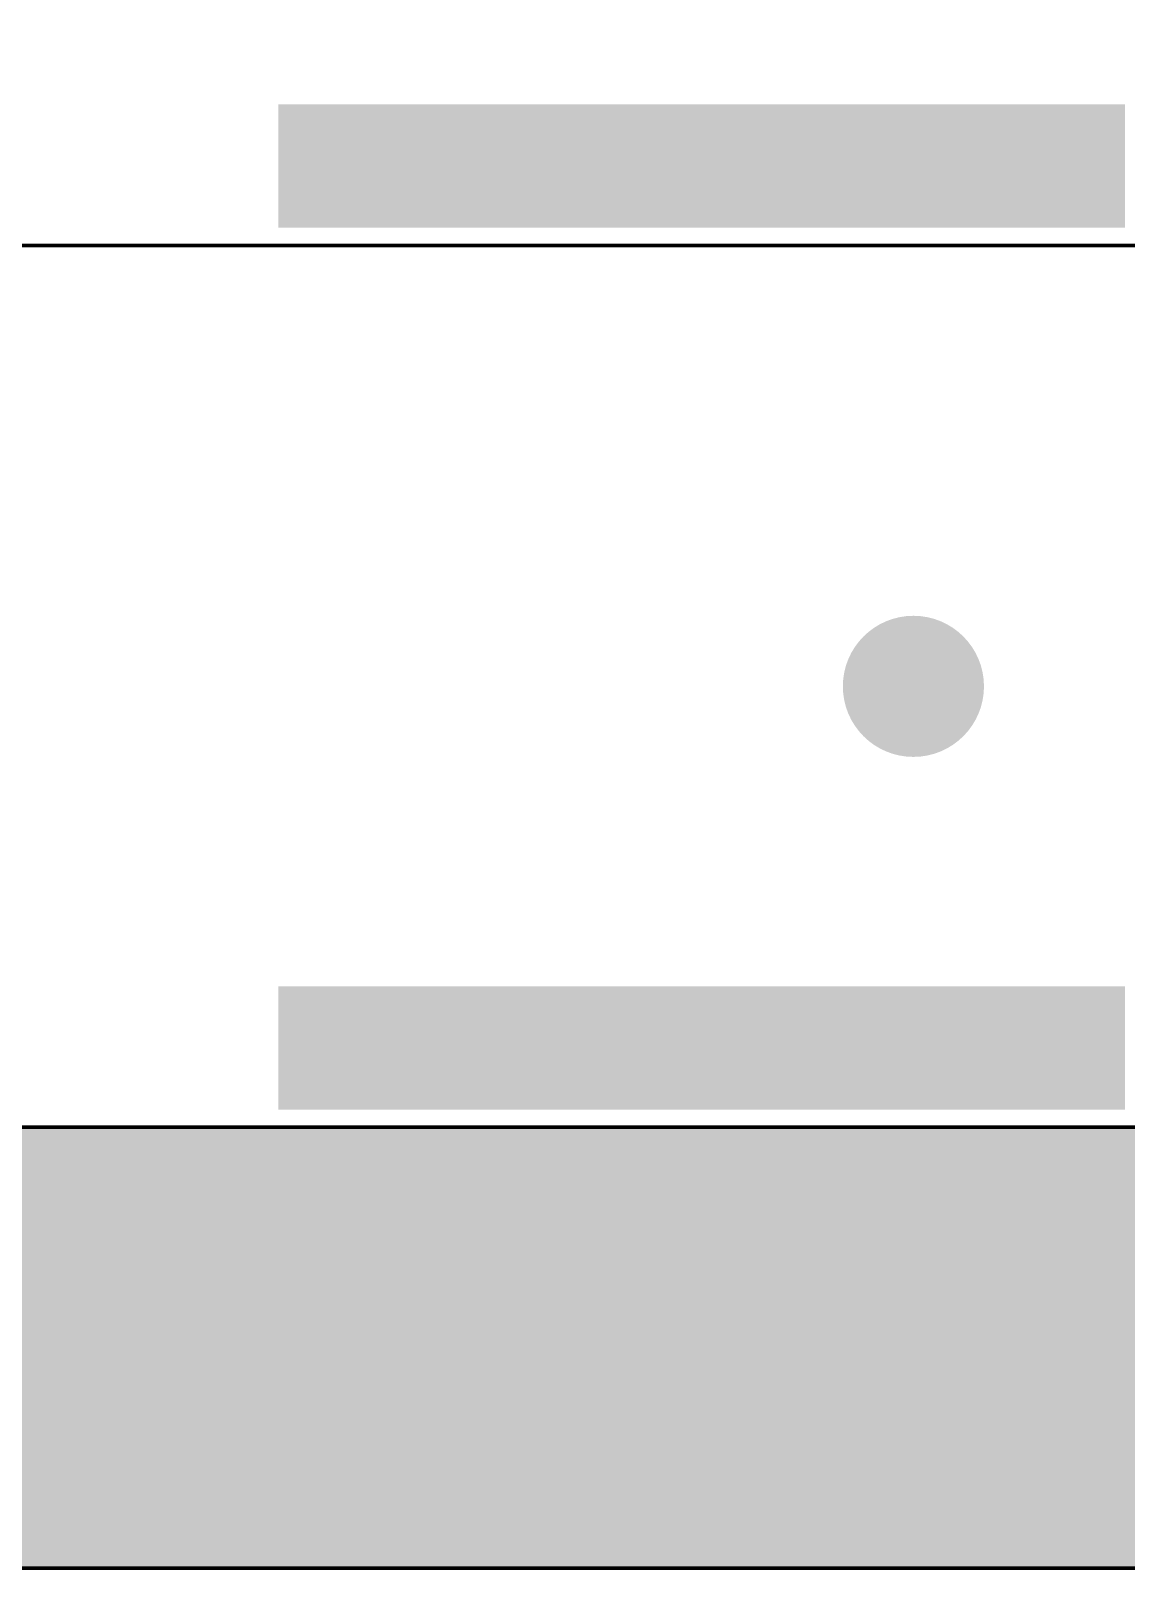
# Model space of a CAD drawing. Header units: millimetres. Extents: x -116965 to 323937, y 291661 to 566926.
# Drawn here: x -43688.1 to -43439.8, y 328239.9 to 328588.5 of the extents above; entities that cross this region are included whole.
import ezdxf

# ---------------------------------------------------------------- set-up
doc = ezdxf.new("R2010")
doc.units = ezdxf.units.MM
doc.layers.add('C00-00-00', color=7, linetype='Continuous')
doc.layers.add('C34-3A-40', color=7, linetype='Continuous', true_color=0x343a40)
doc.layers.add('C62-64-69', color=7, linetype='Continuous', true_color=0x626469)

msp = doc.modelspace()

# ---------------------------------------------------------------- hatches: boundary and pattern name
at = {"layer": 'C00-00-00'}
h = msp.add_hatch(color=256, dxfattribs=at)
h.dxf.hatch_style = 2
h.paths.add_polyline_path([(-43631.988258, 328571.816977), (-43440.015058, 328571.816977), (-43440.015058, 328543.820886), (-43631.988258, 328543.820886)])
h = msp.add_hatch(color=256, dxfattribs=at)
edge = h.paths.add_edge_path()
edge.add_arc((-43488.008358, 328439.835402), 15.997765, 0, 360)
h = msp.add_hatch(color=256, dxfattribs=at)
h.dxf.hatch_style = 2
h.paths.add_polyline_path([(-43631.988258, 328371.844892), (-43440.015058, 328371.844892), (-43440.015058, 328343.848802), (-43631.988258, 328343.848802)])
at = {"layer": 'C34-3A-40'}
h = msp.add_hatch(color=256, dxfattribs=at)
h.dxf.hatch_style = 2
h.paths.add_polyline_path([(-44131.918468, 328339.849361), (-43432.016177, 328339.849361), (-43432.016177, 328239.863317), (-44131.918468, 328239.863317)])
at = {"layer": 'C62-64-69'}
h = msp.add_hatch(color=256, dxfattribs=at)
h.dxf.hatch_style = 2
h.paths.add_polyline_path([(-43715.976533, 328330.850618), (-43683.981002, 328330.850618), (-43683.981002, 328323.851592), (-43715.976533, 328323.851592)])
h = msp.add_hatch(color=256, dxfattribs=at)
h.dxf.hatch_style = 2
h.paths.add_polyline_path([(-43683.981002, 328330.850618), (-43651.985468, 328330.850618), (-43651.985468, 328323.851592), (-43683.981002, 328323.851592)])
h = msp.add_hatch(color=256, dxfattribs=at)
h.dxf.hatch_style = 2
h.paths.add_polyline_path([(-43683.981002, 328330.850618), (-43651.985468, 328330.850618), (-43651.985468, 328323.851592), (-43683.981002, 328323.851592)])
h = msp.add_hatch(color=256, dxfattribs=at)
h.dxf.hatch_style = 2
h.paths.add_polyline_path([(-43651.985468, 328330.850618), (-43619.989933, 328330.850618), (-43619.989933, 328323.851592), (-43651.985468, 328323.851592)])
h = msp.add_hatch(color=256, dxfattribs=at)
h.dxf.hatch_style = 2
h.paths.add_polyline_path([(-43651.985468, 328330.850618), (-43619.989933, 328330.850618), (-43619.989933, 328323.851592), (-43651.985468, 328323.851592)])
h = msp.add_hatch(color=256, dxfattribs=at)
h.dxf.hatch_style = 2
h.paths.add_polyline_path([(-43619.989933, 328330.850618), (-43587.994402, 328330.850618), (-43587.994402, 328323.851592), (-43619.989933, 328323.851592)])
h = msp.add_hatch(color=256, dxfattribs=at)
h.dxf.hatch_style = 2
h.paths.add_polyline_path([(-43619.989933, 328330.850618), (-43587.994402, 328330.850618), (-43587.994402, 328323.851592), (-43619.989933, 328323.851592)])
h = msp.add_hatch(color=256, dxfattribs=at)
h.dxf.hatch_style = 2
h.paths.add_polyline_path([(-43587.994402, 328330.850618), (-43555.998868, 328330.850618), (-43555.998868, 328323.851592), (-43587.994402, 328323.851592)])
h = msp.add_hatch(color=256, dxfattribs=at)
h.dxf.hatch_style = 2
h.paths.add_polyline_path([(-43587.994402, 328330.850618), (-43555.998868, 328330.850618), (-43555.998868, 328323.851592), (-43587.994402, 328323.851592)])
h = msp.add_hatch(color=256, dxfattribs=at)
h.dxf.hatch_style = 2
h.paths.add_polyline_path([(-43555.998868, 328330.850618), (-43524.003333, 328330.850618), (-43524.003333, 328323.851592), (-43555.998868, 328323.851592)])
h = msp.add_hatch(color=256, dxfattribs=at)
h.dxf.hatch_style = 2
h.paths.add_polyline_path([(-43524.003333, 328330.850618), (-43492.007802, 328330.850618), (-43492.007802, 328323.851592), (-43524.003333, 328323.851592)])
h = msp.add_hatch(color=256, dxfattribs=at)
h.dxf.hatch_style = 2
h.paths.add_polyline_path([(-43524.003333, 328330.850618), (-43492.007802, 328330.850618), (-43492.007802, 328323.851592), (-43524.003333, 328323.851592)])
h = msp.add_hatch(color=256, dxfattribs=at)
h.dxf.hatch_style = 2
h.paths.add_polyline_path([(-43492.007802, 328330.850618), (-43460.012268, 328330.850618), (-43460.012268, 328323.851592), (-43492.007802, 328323.851592)])
h = msp.add_hatch(color=256, dxfattribs=at)
h.dxf.hatch_style = 2
h.paths.add_polyline_path([(-43492.007802, 328330.850618), (-43460.012268, 328330.850618), (-43460.012268, 328323.851592), (-43492.007802, 328323.851592)])
h = msp.add_hatch(color=256, dxfattribs=at)
h.dxf.hatch_style = 2
h.paths.add_polyline_path([(-43715.976533, 328323.851592), (-43683.981002, 328323.851592), (-43683.981002, 328321.851874), (-43715.976533, 328321.851874)])
h = msp.add_hatch(color=256, dxfattribs=at)
h.dxf.hatch_style = 2
h.paths.add_polyline_path([(-43715.976533, 328321.851874), (-43683.981002, 328321.851874), (-43683.981002, 328314.852848), (-43715.976533, 328314.852848)])
h = msp.add_hatch(color=256, dxfattribs=at)
h.dxf.hatch_style = 2
h.paths.add_polyline_path([(-43683.981002, 328323.851592), (-43651.985468, 328323.851592), (-43651.985468, 328321.851874), (-43683.981002, 328321.851874)])
h = msp.add_hatch(color=256, dxfattribs=at)
h.dxf.hatch_style = 2
h.paths.add_polyline_path([(-43683.981002, 328323.851592), (-43651.985468, 328323.851592), (-43651.985468, 328321.851874), (-43683.981002, 328321.851874)])
h = msp.add_hatch(color=256, dxfattribs=at)
h.dxf.hatch_style = 2
h.paths.add_polyline_path([(-43683.981002, 328321.851874), (-43651.985468, 328321.851874), (-43651.985468, 328314.852848), (-43683.981002, 328314.852848)])
h = msp.add_hatch(color=256, dxfattribs=at)
h.dxf.hatch_style = 2
h.paths.add_polyline_path([(-43683.981002, 328321.851874), (-43651.985468, 328321.851874), (-43651.985468, 328314.852848), (-43683.981002, 328314.852848)])
h = msp.add_hatch(color=256, dxfattribs=at)
h.dxf.hatch_style = 2
h.paths.add_polyline_path([(-43651.985468, 328323.851592), (-43619.989933, 328323.851592), (-43619.989933, 328321.851874), (-43651.985468, 328321.851874)])
h = msp.add_hatch(color=256, dxfattribs=at)
h.dxf.hatch_style = 2
h.paths.add_polyline_path([(-43651.985468, 328323.851592), (-43619.989933, 328323.851592), (-43619.989933, 328321.851874), (-43651.985468, 328321.851874)])
h = msp.add_hatch(color=256, dxfattribs=at)
h.dxf.hatch_style = 2
h.paths.add_polyline_path([(-43651.985468, 328321.851874), (-43619.989933, 328321.851874), (-43619.989933, 328314.852848), (-43651.985468, 328314.852848)])
h = msp.add_hatch(color=256, dxfattribs=at)
h.dxf.hatch_style = 2
h.paths.add_polyline_path([(-43651.985468, 328321.851874), (-43619.989933, 328321.851874), (-43619.989933, 328314.852848), (-43651.985468, 328314.852848)])
h = msp.add_hatch(color=256, dxfattribs=at)
h.dxf.hatch_style = 2
h.paths.add_polyline_path([(-43619.989933, 328323.851592), (-43587.994402, 328323.851592), (-43587.994402, 328321.851874), (-43619.989933, 328321.851874)])
h = msp.add_hatch(color=256, dxfattribs=at)
h.dxf.hatch_style = 2
h.paths.add_polyline_path([(-43619.989933, 328323.851592), (-43587.994402, 328323.851592), (-43587.994402, 328321.851874), (-43619.989933, 328321.851874)])
h = msp.add_hatch(color=256, dxfattribs=at)
h.dxf.hatch_style = 2
h.paths.add_polyline_path([(-43619.989933, 328321.851874), (-43587.994402, 328321.851874), (-43587.994402, 328314.852848), (-43619.989933, 328314.852848)])
h = msp.add_hatch(color=256, dxfattribs=at)
h.dxf.hatch_style = 2
h.paths.add_polyline_path([(-43619.989933, 328321.851874), (-43587.994402, 328321.851874), (-43587.994402, 328314.852848), (-43619.989933, 328314.852848)])
h = msp.add_hatch(color=256, dxfattribs=at)
h.dxf.hatch_style = 2
h.paths.add_polyline_path([(-43587.994402, 328323.851592), (-43555.998868, 328323.851592), (-43555.998868, 328321.851874), (-43587.994402, 328321.851874)])
h = msp.add_hatch(color=256, dxfattribs=at)
h.dxf.hatch_style = 2
h.paths.add_polyline_path([(-43587.994402, 328323.851592), (-43555.998868, 328323.851592), (-43555.998868, 328321.851874), (-43587.994402, 328321.851874)])
h = msp.add_hatch(color=256, dxfattribs=at)
h.dxf.hatch_style = 2
h.paths.add_polyline_path([(-43587.994402, 328321.851874), (-43555.998868, 328321.851874), (-43555.998868, 328314.852848), (-43587.994402, 328314.852848)])
h = msp.add_hatch(color=256, dxfattribs=at)
h.dxf.hatch_style = 2
h.paths.add_polyline_path([(-43587.994402, 328321.851874), (-43555.998868, 328321.851874), (-43555.998868, 328314.852848), (-43587.994402, 328314.852848)])
h = msp.add_hatch(color=256, dxfattribs=at)
h.dxf.hatch_style = 2
h.paths.add_polyline_path([(-43555.998868, 328323.851592), (-43524.003333, 328323.851592), (-43524.003333, 328321.851874), (-43555.998868, 328321.851874)])
h = msp.add_hatch(color=256, dxfattribs=at)
h.dxf.hatch_style = 2
h.paths.add_polyline_path([(-43555.998868, 328321.851874), (-43524.003333, 328321.851874), (-43524.003333, 328314.852848), (-43555.998868, 328314.852848)])
h = msp.add_hatch(color=256, dxfattribs=at)
h.dxf.hatch_style = 2
h.paths.add_polyline_path([(-43524.003333, 328323.851592), (-43492.007802, 328323.851592), (-43492.007802, 328321.851874), (-43524.003333, 328321.851874)])
h = msp.add_hatch(color=256, dxfattribs=at)
h.dxf.hatch_style = 2
h.paths.add_polyline_path([(-43524.003333, 328323.851592), (-43492.007802, 328323.851592), (-43492.007802, 328321.851874), (-43524.003333, 328321.851874)])
h = msp.add_hatch(color=256, dxfattribs=at)
h.dxf.hatch_style = 2
h.paths.add_polyline_path([(-43524.003333, 328321.851874), (-43492.007802, 328321.851874), (-43492.007802, 328314.852848), (-43524.003333, 328314.852848)])
h = msp.add_hatch(color=256, dxfattribs=at)
h.dxf.hatch_style = 2
h.paths.add_polyline_path([(-43524.003333, 328321.851874), (-43492.007802, 328321.851874), (-43492.007802, 328314.852848), (-43524.003333, 328314.852848)])
h = msp.add_hatch(color=256, dxfattribs=at)
h.dxf.hatch_style = 2
h.paths.add_polyline_path([(-43492.007802, 328323.851592), (-43460.012268, 328323.851592), (-43460.012268, 328321.851874), (-43492.007802, 328321.851874)])
h = msp.add_hatch(color=256, dxfattribs=at)
h.dxf.hatch_style = 2
h.paths.add_polyline_path([(-43492.007802, 328323.851592), (-43460.012268, 328323.851592), (-43460.012268, 328321.851874), (-43492.007802, 328321.851874)])
h = msp.add_hatch(color=256, dxfattribs=at)
h.dxf.hatch_style = 2
h.paths.add_polyline_path([(-43492.007802, 328321.851874), (-43460.012268, 328321.851874), (-43460.012268, 328314.852848), (-43492.007802, 328314.852848)])
h = msp.add_hatch(color=256, dxfattribs=at)
h.dxf.hatch_style = 2
h.paths.add_polyline_path([(-43492.007802, 328321.851874), (-43460.012268, 328321.851874), (-43460.012268, 328314.852848), (-43492.007802, 328314.852848)])
h = msp.add_hatch(color=256, dxfattribs=at)
h.dxf.hatch_style = 2
h.paths.add_polyline_path([(-43715.976533, 328314.852848), (-43683.981002, 328314.852848), (-43683.981002, 328312.85313), (-43715.976533, 328312.85313)])
h = msp.add_hatch(color=256, dxfattribs=at)
h.dxf.hatch_style = 2
h.paths.add_polyline_path([(-43683.981002, 328314.852848), (-43651.985468, 328314.852848), (-43651.985468, 328312.85313), (-43683.981002, 328312.85313)])
h = msp.add_hatch(color=256, dxfattribs=at)
h.dxf.hatch_style = 2
h.paths.add_polyline_path([(-43683.981002, 328314.852848), (-43651.985468, 328314.852848), (-43651.985468, 328312.85313), (-43683.981002, 328312.85313)])
h = msp.add_hatch(color=256, dxfattribs=at)
h.dxf.hatch_style = 2
h.paths.add_polyline_path([(-43651.985468, 328314.852848), (-43619.989933, 328314.852848), (-43619.989933, 328312.85313), (-43651.985468, 328312.85313)])
h = msp.add_hatch(color=256, dxfattribs=at)
h.dxf.hatch_style = 2
h.paths.add_polyline_path([(-43651.985468, 328314.852848), (-43619.989933, 328314.852848), (-43619.989933, 328312.85313), (-43651.985468, 328312.85313)])
h = msp.add_hatch(color=256, dxfattribs=at)
h.dxf.hatch_style = 2
h.paths.add_polyline_path([(-43619.989933, 328314.852848), (-43587.994402, 328314.852848), (-43587.994402, 328312.85313), (-43619.989933, 328312.85313)])
h = msp.add_hatch(color=256, dxfattribs=at)
h.dxf.hatch_style = 2
h.paths.add_polyline_path([(-43619.989933, 328314.852848), (-43587.994402, 328314.852848), (-43587.994402, 328312.85313), (-43619.989933, 328312.85313)])
h = msp.add_hatch(color=256, dxfattribs=at)
h.dxf.hatch_style = 2
h.paths.add_polyline_path([(-43587.994402, 328314.852848), (-43555.998868, 328314.852848), (-43555.998868, 328312.85313), (-43587.994402, 328312.85313)])
h = msp.add_hatch(color=256, dxfattribs=at)
h.dxf.hatch_style = 2
h.paths.add_polyline_path([(-43587.994402, 328314.852848), (-43555.998868, 328314.852848), (-43555.998868, 328312.85313), (-43587.994402, 328312.85313)])
h = msp.add_hatch(color=256, dxfattribs=at)
h.dxf.hatch_style = 2
h.paths.add_polyline_path([(-43555.998868, 328314.852848), (-43524.003333, 328314.852848), (-43524.003333, 328312.85313), (-43555.998868, 328312.85313)])
h = msp.add_hatch(color=256, dxfattribs=at)
h.dxf.hatch_style = 2
h.paths.add_polyline_path([(-43524.003333, 328314.852848), (-43492.007802, 328314.852848), (-43492.007802, 328312.85313), (-43524.003333, 328312.85313)])
h = msp.add_hatch(color=256, dxfattribs=at)
h.dxf.hatch_style = 2
h.paths.add_polyline_path([(-43524.003333, 328314.852848), (-43492.007802, 328314.852848), (-43492.007802, 328312.85313), (-43524.003333, 328312.85313)])
h = msp.add_hatch(color=256, dxfattribs=at)
h.dxf.hatch_style = 2
h.paths.add_polyline_path([(-43492.007802, 328314.852848), (-43460.012268, 328314.852848), (-43460.012268, 328312.85313), (-43492.007802, 328312.85313)])
h = msp.add_hatch(color=256, dxfattribs=at)
h.dxf.hatch_style = 2
h.paths.add_polyline_path([(-43492.007802, 328314.852848), (-43460.012268, 328314.852848), (-43460.012268, 328312.85313), (-43492.007802, 328312.85313)])
h = msp.add_hatch(color=256, dxfattribs=at)
h.dxf.hatch_style = 2
h.paths.add_polyline_path([(-43715.976533, 328312.85313), (-43683.981002, 328312.85313), (-43683.981002, 328305.854105), (-43715.976533, 328305.854105)])
h = msp.add_hatch(color=256, dxfattribs=at)
h.dxf.hatch_style = 2
h.paths.add_polyline_path([(-43683.981002, 328312.85313), (-43651.985468, 328312.85313), (-43651.985468, 328305.854105), (-43683.981002, 328305.854105)])
h = msp.add_hatch(color=256, dxfattribs=at)
h.dxf.hatch_style = 2
h.paths.add_polyline_path([(-43683.981002, 328312.85313), (-43651.985468, 328312.85313), (-43651.985468, 328305.854105), (-43683.981002, 328305.854105)])
h = msp.add_hatch(color=256, dxfattribs=at)
h.dxf.hatch_style = 2
h.paths.add_polyline_path([(-43651.985468, 328312.85313), (-43619.989933, 328312.85313), (-43619.989933, 328305.854105), (-43651.985468, 328305.854105)])
h = msp.add_hatch(color=256, dxfattribs=at)
h.dxf.hatch_style = 2
h.paths.add_polyline_path([(-43651.985468, 328312.85313), (-43619.989933, 328312.85313), (-43619.989933, 328305.854105), (-43651.985468, 328305.854105)])
h = msp.add_hatch(color=256, dxfattribs=at)
h.dxf.hatch_style = 2
h.paths.add_polyline_path([(-43619.989933, 328312.85313), (-43587.994402, 328312.85313), (-43587.994402, 328305.854105), (-43619.989933, 328305.854105)])
h = msp.add_hatch(color=256, dxfattribs=at)
h.dxf.hatch_style = 2
h.paths.add_polyline_path([(-43619.989933, 328312.85313), (-43587.994402, 328312.85313), (-43587.994402, 328305.854105), (-43619.989933, 328305.854105)])
h = msp.add_hatch(color=256, dxfattribs=at)
h.dxf.hatch_style = 2
h.paths.add_polyline_path([(-43587.994402, 328312.85313), (-43555.998868, 328312.85313), (-43555.998868, 328305.854105), (-43587.994402, 328305.854105)])
h = msp.add_hatch(color=256, dxfattribs=at)
h.dxf.hatch_style = 2
h.paths.add_polyline_path([(-43587.994402, 328312.85313), (-43555.998868, 328312.85313), (-43555.998868, 328305.854105), (-43587.994402, 328305.854105)])
h = msp.add_hatch(color=256, dxfattribs=at)
h.dxf.hatch_style = 2
h.paths.add_polyline_path([(-43555.998868, 328312.85313), (-43524.003333, 328312.85313), (-43524.003333, 328305.854105), (-43555.998868, 328305.854105)])
h = msp.add_hatch(color=256, dxfattribs=at)
h.dxf.hatch_style = 2
h.paths.add_polyline_path([(-43524.003333, 328312.85313), (-43492.007802, 328312.85313), (-43492.007802, 328305.854105), (-43524.003333, 328305.854105)])
h = msp.add_hatch(color=256, dxfattribs=at)
h.dxf.hatch_style = 2
h.paths.add_polyline_path([(-43524.003333, 328312.85313), (-43492.007802, 328312.85313), (-43492.007802, 328305.854105), (-43524.003333, 328305.854105)])
h = msp.add_hatch(color=256, dxfattribs=at)
h.dxf.hatch_style = 2
h.paths.add_polyline_path([(-43492.007802, 328312.85313), (-43460.012268, 328312.85313), (-43460.012268, 328305.854105), (-43492.007802, 328305.854105)])
h = msp.add_hatch(color=256, dxfattribs=at)
h.dxf.hatch_style = 2
h.paths.add_polyline_path([(-43492.007802, 328312.85313), (-43460.012268, 328312.85313), (-43460.012268, 328305.854105), (-43492.007802, 328305.854105)])
h = msp.add_hatch(color=256, dxfattribs=at)
h.dxf.hatch_style = 2
h.paths.add_polyline_path([(-43715.976533, 328305.854105), (-43683.981002, 328305.854105), (-43683.981002, 328303.854386), (-43715.976533, 328303.854386)])
h = msp.add_hatch(color=256, dxfattribs=at)
h.dxf.hatch_style = 2
h.paths.add_polyline_path([(-43683.981002, 328305.854105), (-43651.985468, 328305.854105), (-43651.985468, 328303.854386), (-43683.981002, 328303.854386)])
h = msp.add_hatch(color=256, dxfattribs=at)
h.dxf.hatch_style = 2
h.paths.add_polyline_path([(-43683.981002, 328305.854105), (-43651.985468, 328305.854105), (-43651.985468, 328303.854386), (-43683.981002, 328303.854386)])
h = msp.add_hatch(color=256, dxfattribs=at)
h.dxf.hatch_style = 2
h.paths.add_polyline_path([(-43651.985468, 328305.854105), (-43619.989933, 328305.854105), (-43619.989933, 328303.854386), (-43651.985468, 328303.854386)])
h = msp.add_hatch(color=256, dxfattribs=at)
h.dxf.hatch_style = 2
h.paths.add_polyline_path([(-43651.985468, 328305.854105), (-43619.989933, 328305.854105), (-43619.989933, 328303.854386), (-43651.985468, 328303.854386)])
h = msp.add_hatch(color=256, dxfattribs=at)
h.dxf.hatch_style = 2
h.paths.add_polyline_path([(-43619.989933, 328305.854105), (-43587.994402, 328305.854105), (-43587.994402, 328303.854386), (-43619.989933, 328303.854386)])
h = msp.add_hatch(color=256, dxfattribs=at)
h.dxf.hatch_style = 2
h.paths.add_polyline_path([(-43619.989933, 328305.854105), (-43587.994402, 328305.854105), (-43587.994402, 328303.854386), (-43619.989933, 328303.854386)])
h = msp.add_hatch(color=256, dxfattribs=at)
h.dxf.hatch_style = 2
h.paths.add_polyline_path([(-43587.994402, 328305.854105), (-43555.998868, 328305.854105), (-43555.998868, 328303.854386), (-43587.994402, 328303.854386)])
h = msp.add_hatch(color=256, dxfattribs=at)
h.dxf.hatch_style = 2
h.paths.add_polyline_path([(-43587.994402, 328305.854105), (-43555.998868, 328305.854105), (-43555.998868, 328303.854386), (-43587.994402, 328303.854386)])
h = msp.add_hatch(color=256, dxfattribs=at)
h.dxf.hatch_style = 2
h.paths.add_polyline_path([(-43555.998868, 328305.854105), (-43524.003333, 328305.854105), (-43524.003333, 328303.854386), (-43555.998868, 328303.854386)])
h = msp.add_hatch(color=256, dxfattribs=at)
h.dxf.hatch_style = 2
h.paths.add_polyline_path([(-43524.003333, 328305.854105), (-43492.007802, 328305.854105), (-43492.007802, 328303.854386), (-43524.003333, 328303.854386)])
h = msp.add_hatch(color=256, dxfattribs=at)
h.dxf.hatch_style = 2
h.paths.add_polyline_path([(-43524.003333, 328305.854105), (-43492.007802, 328305.854105), (-43492.007802, 328303.854386), (-43524.003333, 328303.854386)])
h = msp.add_hatch(color=256, dxfattribs=at)
h.dxf.hatch_style = 2
h.paths.add_polyline_path([(-43492.007802, 328305.854105), (-43460.012268, 328305.854105), (-43460.012268, 328303.854386), (-43492.007802, 328303.854386)])
h = msp.add_hatch(color=256, dxfattribs=at)
h.dxf.hatch_style = 2
h.paths.add_polyline_path([(-43492.007802, 328305.854105), (-43460.012268, 328305.854105), (-43460.012268, 328303.854386), (-43492.007802, 328303.854386)])
h = msp.add_hatch(color=256, dxfattribs=at)
h.dxf.hatch_style = 2
h.paths.add_polyline_path([(-43715.976533, 328303.854386), (-43683.981002, 328303.854386), (-43683.981002, 328296.855361), (-43715.976533, 328296.855361)])
h = msp.add_hatch(color=256, dxfattribs=at)
h.dxf.hatch_style = 2
h.paths.add_polyline_path([(-43683.981002, 328303.854386), (-43651.985468, 328303.854386), (-43651.985468, 328296.855361), (-43683.981002, 328296.855361)])
h = msp.add_hatch(color=256, dxfattribs=at)
h.dxf.hatch_style = 2
h.paths.add_polyline_path([(-43683.981002, 328303.854386), (-43651.985468, 328303.854386), (-43651.985468, 328296.855361), (-43683.981002, 328296.855361)])
h = msp.add_hatch(color=256, dxfattribs=at)
h.dxf.hatch_style = 2
h.paths.add_polyline_path([(-43651.985468, 328303.854386), (-43619.989933, 328303.854386), (-43619.989933, 328296.855361), (-43651.985468, 328296.855361)])
h = msp.add_hatch(color=256, dxfattribs=at)
h.dxf.hatch_style = 2
h.paths.add_polyline_path([(-43651.985468, 328303.854386), (-43619.989933, 328303.854386), (-43619.989933, 328296.855361), (-43651.985468, 328296.855361)])
h = msp.add_hatch(color=256, dxfattribs=at)
h.dxf.hatch_style = 2
h.paths.add_polyline_path([(-43619.989933, 328303.854386), (-43587.994402, 328303.854386), (-43587.994402, 328296.855361), (-43619.989933, 328296.855361)])
h = msp.add_hatch(color=256, dxfattribs=at)
h.dxf.hatch_style = 2
h.paths.add_polyline_path([(-43619.989933, 328303.854386), (-43587.994402, 328303.854386), (-43587.994402, 328296.855361), (-43619.989933, 328296.855361)])
h = msp.add_hatch(color=256, dxfattribs=at)
h.dxf.hatch_style = 2
h.paths.add_polyline_path([(-43587.994402, 328303.854386), (-43555.998868, 328303.854386), (-43555.998868, 328296.855361), (-43587.994402, 328296.855361)])
h = msp.add_hatch(color=256, dxfattribs=at)
h.dxf.hatch_style = 2
h.paths.add_polyline_path([(-43587.994402, 328303.854386), (-43555.998868, 328303.854386), (-43555.998868, 328296.855361), (-43587.994402, 328296.855361)])
h = msp.add_hatch(color=256, dxfattribs=at)
h.dxf.hatch_style = 2
h.paths.add_polyline_path([(-43555.998868, 328303.854386), (-43524.003333, 328303.854386), (-43524.003333, 328296.855361), (-43555.998868, 328296.855361)])
h = msp.add_hatch(color=256, dxfattribs=at)
h.dxf.hatch_style = 2
h.paths.add_polyline_path([(-43524.003333, 328303.854386), (-43492.007802, 328303.854386), (-43492.007802, 328296.855361), (-43524.003333, 328296.855361)])
h = msp.add_hatch(color=256, dxfattribs=at)
h.dxf.hatch_style = 2
h.paths.add_polyline_path([(-43524.003333, 328303.854386), (-43492.007802, 328303.854386), (-43492.007802, 328296.855361), (-43524.003333, 328296.855361)])
h = msp.add_hatch(color=256, dxfattribs=at)
h.dxf.hatch_style = 2
h.paths.add_polyline_path([(-43492.007802, 328303.854386), (-43460.012268, 328303.854386), (-43460.012268, 328296.855361), (-43492.007802, 328296.855361)])
h = msp.add_hatch(color=256, dxfattribs=at)
h.dxf.hatch_style = 2
h.paths.add_polyline_path([(-43492.007802, 328303.854386), (-43460.012268, 328303.854386), (-43460.012268, 328296.855361), (-43492.007802, 328296.855361)])
h = msp.add_hatch(color=256, dxfattribs=at)
h.dxf.hatch_style = 2
h.paths.add_polyline_path([(-43715.976533, 328296.855361), (-43683.981002, 328296.855361), (-43683.981002, 328294.855643), (-43715.976533, 328294.855643)])
h = msp.add_hatch(color=256, dxfattribs=at)
h.dxf.hatch_style = 2
h.paths.add_polyline_path([(-43715.976533, 328294.855643), (-43683.981002, 328294.855643), (-43683.981002, 328287.856617), (-43715.976533, 328287.856617)])
h = msp.add_hatch(color=256, dxfattribs=at)
h.dxf.hatch_style = 2
h.paths.add_polyline_path([(-43683.981002, 328296.855361), (-43651.985468, 328296.855361), (-43651.985468, 328294.855643), (-43683.981002, 328294.855643)])
h = msp.add_hatch(color=256, dxfattribs=at)
h.dxf.hatch_style = 2
h.paths.add_polyline_path([(-43683.981002, 328296.855361), (-43651.985468, 328296.855361), (-43651.985468, 328294.855643), (-43683.981002, 328294.855643)])
h = msp.add_hatch(color=256, dxfattribs=at)
h.dxf.hatch_style = 2
h.paths.add_polyline_path([(-43683.981002, 328294.855643), (-43651.985468, 328294.855643), (-43651.985468, 328287.856617), (-43683.981002, 328287.856617)])
h = msp.add_hatch(color=256, dxfattribs=at)
h.dxf.hatch_style = 2
h.paths.add_polyline_path([(-43683.981002, 328294.855643), (-43651.985468, 328294.855643), (-43651.985468, 328287.856617), (-43683.981002, 328287.856617)])
h = msp.add_hatch(color=256, dxfattribs=at)
h.dxf.hatch_style = 2
h.paths.add_polyline_path([(-43651.985468, 328296.855361), (-43619.989933, 328296.855361), (-43619.989933, 328294.855643), (-43651.985468, 328294.855643)])
h = msp.add_hatch(color=256, dxfattribs=at)
h.dxf.hatch_style = 2
h.paths.add_polyline_path([(-43651.985468, 328296.855361), (-43619.989933, 328296.855361), (-43619.989933, 328294.855643), (-43651.985468, 328294.855643)])
h = msp.add_hatch(color=256, dxfattribs=at)
h.dxf.hatch_style = 2
h.paths.add_polyline_path([(-43651.985468, 328294.855643), (-43619.989933, 328294.855643), (-43619.989933, 328287.856617), (-43651.985468, 328287.856617)])
h = msp.add_hatch(color=256, dxfattribs=at)
h.dxf.hatch_style = 2
h.paths.add_polyline_path([(-43651.985468, 328294.855643), (-43619.989933, 328294.855643), (-43619.989933, 328287.856617), (-43651.985468, 328287.856617)])
h = msp.add_hatch(color=256, dxfattribs=at)
h.dxf.hatch_style = 2
h.paths.add_polyline_path([(-43619.989933, 328296.855361), (-43587.994402, 328296.855361), (-43587.994402, 328294.855643), (-43619.989933, 328294.855643)])
h = msp.add_hatch(color=256, dxfattribs=at)
h.dxf.hatch_style = 2
h.paths.add_polyline_path([(-43619.989933, 328296.855361), (-43587.994402, 328296.855361), (-43587.994402, 328294.855643), (-43619.989933, 328294.855643)])
h = msp.add_hatch(color=256, dxfattribs=at)
h.dxf.hatch_style = 2
h.paths.add_polyline_path([(-43619.989933, 328294.855643), (-43587.994402, 328294.855643), (-43587.994402, 328287.856617), (-43619.989933, 328287.856617)])
h = msp.add_hatch(color=256, dxfattribs=at)
h.dxf.hatch_style = 2
h.paths.add_polyline_path([(-43619.989933, 328294.855643), (-43587.994402, 328294.855643), (-43587.994402, 328287.856617), (-43619.989933, 328287.856617)])
h = msp.add_hatch(color=256, dxfattribs=at)
h.dxf.hatch_style = 2
h.paths.add_polyline_path([(-43587.994402, 328296.855361), (-43555.998868, 328296.855361), (-43555.998868, 328294.855643), (-43587.994402, 328294.855643)])
h = msp.add_hatch(color=256, dxfattribs=at)
h.dxf.hatch_style = 2
h.paths.add_polyline_path([(-43587.994402, 328296.855361), (-43555.998868, 328296.855361), (-43555.998868, 328294.855643), (-43587.994402, 328294.855643)])
h = msp.add_hatch(color=256, dxfattribs=at)
h.dxf.hatch_style = 2
h.paths.add_polyline_path([(-43587.994402, 328294.855643), (-43555.998868, 328294.855643), (-43555.998868, 328287.856617), (-43587.994402, 328287.856617)])
h = msp.add_hatch(color=256, dxfattribs=at)
h.dxf.hatch_style = 2
h.paths.add_polyline_path([(-43587.994402, 328294.855643), (-43555.998868, 328294.855643), (-43555.998868, 328287.856617), (-43587.994402, 328287.856617)])
h = msp.add_hatch(color=256, dxfattribs=at)
h.dxf.hatch_style = 2
h.paths.add_polyline_path([(-43555.998868, 328296.855361), (-43524.003333, 328296.855361), (-43524.003333, 328294.855643), (-43555.998868, 328294.855643)])
h = msp.add_hatch(color=256, dxfattribs=at)
h.dxf.hatch_style = 2
h.paths.add_polyline_path([(-43555.998868, 328294.855643), (-43524.003333, 328294.855643), (-43524.003333, 328287.856617), (-43555.998868, 328287.856617)])
h = msp.add_hatch(color=256, dxfattribs=at)
h.dxf.hatch_style = 2
h.paths.add_polyline_path([(-43524.003333, 328296.855361), (-43492.007802, 328296.855361), (-43492.007802, 328294.855643), (-43524.003333, 328294.855643)])
h = msp.add_hatch(color=256, dxfattribs=at)
h.dxf.hatch_style = 2
h.paths.add_polyline_path([(-43524.003333, 328296.855361), (-43492.007802, 328296.855361), (-43492.007802, 328294.855643), (-43524.003333, 328294.855643)])
h = msp.add_hatch(color=256, dxfattribs=at)
h.dxf.hatch_style = 2
h.paths.add_polyline_path([(-43524.003333, 328294.855643), (-43492.007802, 328294.855643), (-43492.007802, 328287.856617), (-43524.003333, 328287.856617)])
h = msp.add_hatch(color=256, dxfattribs=at)
h.dxf.hatch_style = 2
h.paths.add_polyline_path([(-43524.003333, 328294.855643), (-43492.007802, 328294.855643), (-43492.007802, 328287.856617), (-43524.003333, 328287.856617)])
h = msp.add_hatch(color=256, dxfattribs=at)
h.dxf.hatch_style = 2
h.paths.add_polyline_path([(-43492.007802, 328296.855361), (-43460.012268, 328296.855361), (-43460.012268, 328294.855643), (-43492.007802, 328294.855643)])
h = msp.add_hatch(color=256, dxfattribs=at)
h.dxf.hatch_style = 2
h.paths.add_polyline_path([(-43492.007802, 328296.855361), (-43460.012268, 328296.855361), (-43460.012268, 328294.855643), (-43492.007802, 328294.855643)])
h = msp.add_hatch(color=256, dxfattribs=at)
h.dxf.hatch_style = 2
h.paths.add_polyline_path([(-43492.007802, 328294.855643), (-43460.012268, 328294.855643), (-43460.012268, 328287.856617), (-43492.007802, 328287.856617)])
h = msp.add_hatch(color=256, dxfattribs=at)
h.dxf.hatch_style = 2
h.paths.add_polyline_path([(-43492.007802, 328294.855643), (-43460.012268, 328294.855643), (-43460.012268, 328287.856617), (-43492.007802, 328287.856617)])
h = msp.add_hatch(color=256, dxfattribs=at)
h.dxf.hatch_style = 2
h.paths.add_polyline_path([(-43715.976533, 328287.856617), (-43683.981002, 328287.856617), (-43683.981002, 328285.856899), (-43715.976533, 328285.856899)])
h = msp.add_hatch(color=256, dxfattribs=at)
h.dxf.hatch_style = 2
h.paths.add_polyline_path([(-43683.981002, 328287.856617), (-43651.985468, 328287.856617), (-43651.985468, 328285.856899), (-43683.981002, 328285.856899)])
h = msp.add_hatch(color=256, dxfattribs=at)
h.dxf.hatch_style = 2
h.paths.add_polyline_path([(-43683.981002, 328287.856617), (-43651.985468, 328287.856617), (-43651.985468, 328285.856899), (-43683.981002, 328285.856899)])
h = msp.add_hatch(color=256, dxfattribs=at)
h.dxf.hatch_style = 2
h.paths.add_polyline_path([(-43651.985468, 328287.856617), (-43619.989933, 328287.856617), (-43619.989933, 328285.856899), (-43651.985468, 328285.856899)])
h = msp.add_hatch(color=256, dxfattribs=at)
h.dxf.hatch_style = 2
h.paths.add_polyline_path([(-43651.985468, 328287.856617), (-43619.989933, 328287.856617), (-43619.989933, 328285.856899), (-43651.985468, 328285.856899)])
h = msp.add_hatch(color=256, dxfattribs=at)
h.dxf.hatch_style = 2
h.paths.add_polyline_path([(-43619.989933, 328287.856617), (-43587.994402, 328287.856617), (-43587.994402, 328285.856899), (-43619.989933, 328285.856899)])
h = msp.add_hatch(color=256, dxfattribs=at)
h.dxf.hatch_style = 2
h.paths.add_polyline_path([(-43619.989933, 328287.856617), (-43587.994402, 328287.856617), (-43587.994402, 328285.856899), (-43619.989933, 328285.856899)])
h = msp.add_hatch(color=256, dxfattribs=at)
h.dxf.hatch_style = 2
h.paths.add_polyline_path([(-43587.994402, 328287.856617), (-43555.998868, 328287.856617), (-43555.998868, 328285.856899), (-43587.994402, 328285.856899)])
h = msp.add_hatch(color=256, dxfattribs=at)
h.dxf.hatch_style = 2
h.paths.add_polyline_path([(-43587.994402, 328287.856617), (-43555.998868, 328287.856617), (-43555.998868, 328285.856899), (-43587.994402, 328285.856899)])
h = msp.add_hatch(color=256, dxfattribs=at)
h.dxf.hatch_style = 2
h.paths.add_polyline_path([(-43555.998868, 328287.856617), (-43524.003333, 328287.856617), (-43524.003333, 328285.856899), (-43555.998868, 328285.856899)])
h = msp.add_hatch(color=256, dxfattribs=at)
h.dxf.hatch_style = 2
h.paths.add_polyline_path([(-43524.003333, 328287.856617), (-43492.007802, 328287.856617), (-43492.007802, 328285.856899), (-43524.003333, 328285.856899)])
h = msp.add_hatch(color=256, dxfattribs=at)
h.dxf.hatch_style = 2
h.paths.add_polyline_path([(-43524.003333, 328287.856617), (-43492.007802, 328287.856617), (-43492.007802, 328285.856899), (-43524.003333, 328285.856899)])
h = msp.add_hatch(color=256, dxfattribs=at)
h.dxf.hatch_style = 2
h.paths.add_polyline_path([(-43492.007802, 328287.856617), (-43460.012268, 328287.856617), (-43460.012268, 328285.856899), (-43492.007802, 328285.856899)])
h = msp.add_hatch(color=256, dxfattribs=at)
h.dxf.hatch_style = 2
h.paths.add_polyline_path([(-43492.007802, 328287.856617), (-43460.012268, 328287.856617), (-43460.012268, 328285.856899), (-43492.007802, 328285.856899)])

# ---------------------------------------------------------------- linework, layer by layer
at = {"layer": 'C00-00-00', "lineweight": 211}
for points in [[(-44131.918468, 330439.556236), (-43432.016177, 330439.556236), (-43432.016177, 328239.863317), (-44131.918468, 328239.863317)], [(-44131.918468, 328339.849361), (-43432.016177, 328339.849361), (-43432.016177, 328239.863317), (-44131.918468, 328239.863317)]]:
    msp.add_lwpolyline(points, close=True, dxfattribs=at)
at = {"layer": 'C00-00-00', "lineweight": 100}
for points in [[(-44131.918468, 328739.793527), (-43432.016177, 328739.793527), (-43432.016177, 328539.821442), (-44131.918468, 328539.821442)], [(-44131.918468, 328539.821442), (-43432.016177, 328539.821442), (-43432.016177, 328339.849361), (-44131.918468, 328339.849361)]]:
    msp.add_lwpolyline(points, close=True, dxfattribs=at)

doc.saveas('drawing.dxf')
